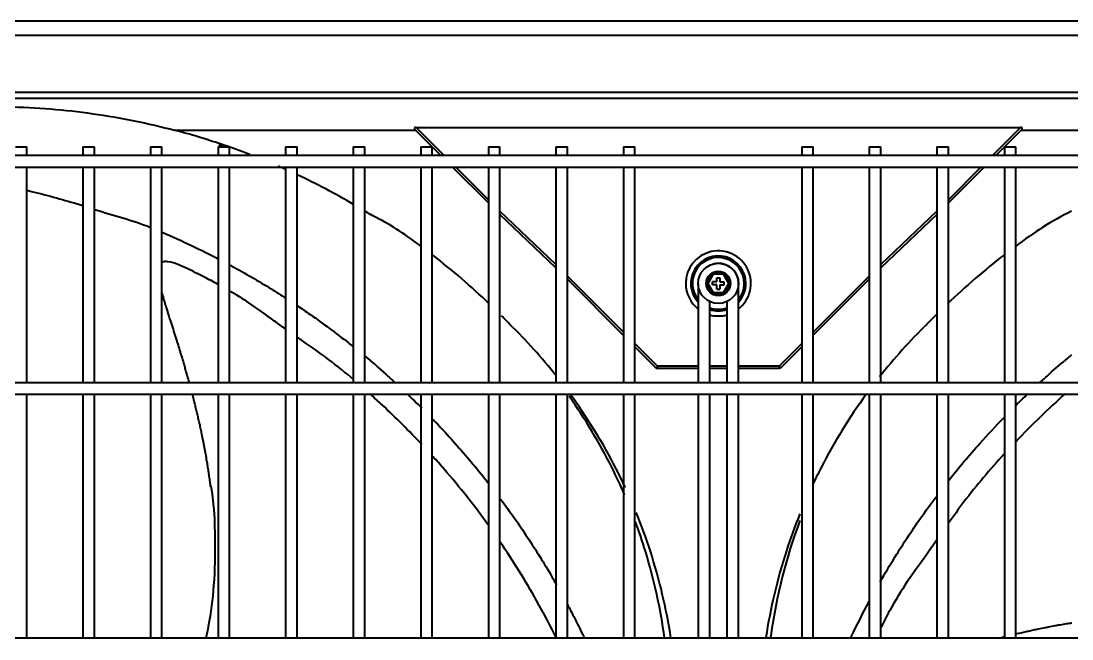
# Model space of a CAD drawing. Extents: x 58467 to 79089, y -33726 to -17391.
# Drawn here: x 78410.26 to 78446.81, y -19819.47 to -19797.97 of the extents above; entities that cross this region are included whole.
import ezdxf

# ---------------------------------------------------------------- set-up
doc = ezdxf.new("R2010")
doc.units = 0
doc.header["$LTSCALE"] = 100
doc.layers.add('+ENTE-ST-DOSEME USTU KONDDRENAJ', color=110, linetype='DOSEMEUSTUKONDENSDRENAJ_LINE', lineweight=40)
doc.linetypes.add('DOSEMEUSTUKONDENSDRENAJ_LINE', pattern='A,300,-40,["CD",Standard,S=15,R=0,X=-35,Y=-7.5],0', length=340)

# ---------------------------------------------------------------- blocks, each defined once
blk = doc.blocks.new('MAGAZA')
at = {"color": 3}
for p, q in [((54067.032, -32499.052, -3.539), (54183.081, -32499.052, -3.539)), ((54183.081, -32499.552, -3.539), (54067.032, -32499.552, -3.539)), ((54072.523, -32501.531, -3.539), (54177.681, -32501.531, -3.539)), ((54177.529, -32501.743, -3.539), (54072.675, -32501.743, -3.539)), ((54115.456, -32503.735, -3.539), (54114.556, -32502.835, -3.539)), ((54114.589, -32502.755, -3.539), (54135.615, -32502.755, -3.539)), ((54115.569, -32503.735, -3.539), (54114.589, -32502.755, -3.539)), ((54135.615, -32502.755, -3.539), (54134.635, -32503.735, -3.539)), ((54135.648, -32502.835, -3.539), (54134.748, -32503.735, -3.539)), ((54106.206, -32502.855, -3.539), (54114.576, -32502.855, -3.539)), ((54135.628, -32502.855, -3.539), (54143.998, -32502.855, -3.539)), ((54100.655, -32503.435, -3.539), (54101.055, -32503.435, -3.539)), ((54101.055, -32503.735, -3.539), (54101.055, -32503.435, -3.539)), ((54103.006, -32503.435, -3.539), (54103.006, -32503.735, -3.539)), ((54103.006, -32503.435, -3.539), (54103.406, -32503.435, -3.539)), ((54103.406, -32503.735, -3.539), (54103.406, -32503.435, -3.539)), ((54105.355, -32503.435, -3.539), (54105.355, -32503.735, -3.539)), ((54105.355, -32503.435, -3.539), (54105.755, -32503.435, -3.539)), ((54105.755, -32503.735, -3.539), (54105.755, -32503.435, -3.539)), ((54107.705, -32503.435, -3.539), (54107.705, -32503.735, -3.539)), ((54107.705, -32503.435, -3.539), (54108.105, -32503.435, -3.539)), ((54108.105, -32503.735, -3.539), (54108.105, -32503.435, -3.539)), ((54110.055, -32503.435, -3.539), (54110.055, -32503.735, -3.539)), ((54110.055, -32503.435, -3.539), (54110.455, -32503.435, -3.539)), ((54110.455, -32503.735, -3.539), (54110.455, -32503.435, -3.539)), ((54112.404, -32503.435, -3.539), (54112.404, -32503.735, -3.539)), ((54112.404, -32503.435, -3.539), (54112.804, -32503.435, -3.539)), ((54112.804, -32503.735, -3.539), (54112.804, -32503.435, -3.539)), ((54114.754, -32503.435, -3.539), (54114.754, -32503.735, -3.539)), ((54114.754, -32503.435, -3.539), (54115.154, -32503.435, -3.539)), ((54115.154, -32503.735, -3.539), (54115.154, -32503.435, -3.539)), ((54117.104, -32503.435, -3.539), (54117.104, -32503.735, -3.539)), ((54117.104, -32503.435, -3.539), (54117.503, -32503.435, -3.539)), ((54117.503, -32503.735, -3.539), (54117.503, -32503.435, -3.539)), ((54119.453, -32503.435, -3.539), (54119.453, -32503.735, -3.539)), ((54119.453, -32503.435, -3.539), (54119.853, -32503.435, -3.539)), ((54119.853, -32503.735, -3.539), (54119.853, -32503.435, -3.539)), ((54121.803, -32503.435, -3.539), (54121.803, -32503.735, -3.539)), ((54121.803, -32503.435, -3.539), (54122.203, -32503.435, -3.539)), ((54122.203, -32503.735, -3.539), (54122.203, -32503.435, -3.539)), ((54128.002, -32503.435, -3.539), (54128.002, -32503.735, -3.539)), ((54128.002, -32503.435, -3.539), (54128.402, -32503.435, -3.539)), ((54128.402, -32503.735, -3.539), (54128.402, -32503.435, -3.539)), ((54130.351, -32503.435, -3.539), (54130.351, -32503.735, -3.539)), ((54130.351, -32503.435, -3.539), (54130.751, -32503.435, -3.539)), ((54130.751, -32503.735, -3.539), (54130.751, -32503.435, -3.539)), ((54132.701, -32503.435, -3.539), (54132.701, -32503.735, -3.539)), ((54132.701, -32503.435, -3.539), (54133.101, -32503.435, -3.539)), ((54133.101, -32503.735, -3.539), (54133.101, -32503.435, -3.539)), ((54135.051, -32503.435, -3.539), (54135.051, -32503.735, -3.539)), ((54135.051, -32503.435, -3.539), (54135.451, -32503.435, -3.539)), ((54135.451, -32503.735, -3.539), (54135.451, -32503.435, -3.539)), ((54177.808, -32503.735, -3.539), (54072.353, -32503.735, -3.539)), ((54072.353, -32504.135, -3.539), (54177.808, -32504.135, -3.539)), ((54101.055, -32511.64, -3.539), (54101.055, -32504.135, -3.539)), ((54103.006, -32504.135, -3.539), (54103.006, -32511.64, -3.539)), ((54103.406, -32511.64, -3.539), (54103.406, -32504.135, -3.539)), ((54105.355, -32504.135, -3.539), (54105.355, -32511.64, -3.539)), ((54105.755, -32511.64, -3.539), (54105.755, -32504.135, -3.539)), ((54107.705, -32504.135, -3.539), (54107.705, -32511.64, -3.539)), ((54108.105, -32511.64, -3.539), (54108.105, -32504.135, -3.539)), ((54110.055, -32504.135, -3.539), (54110.055, -32511.64, -3.539)), ((54110.455, -32511.64, -3.539), (54110.455, -32504.135, -3.539)), ((54112.404, -32504.135, -3.539), (54112.404, -32511.64, -3.539)), ((54112.804, -32511.64, -3.539), (54112.804, -32504.135, -3.539)), ((54114.754, -32504.135, -3.539), (54114.754, -32511.64, -3.539)), ((54115.154, -32511.64, -3.539), (54115.154, -32504.135, -3.539)), ((54117.104, -32505.383, -3.539), (54115.856, -32504.135, -3.539)), ((54117.104, -32505.27, -3.539), (54115.969, -32504.135, -3.539)), ((54117.104, -32504.135, -3.539), (54117.104, -32511.64, -3.539)), ((54117.503, -32511.64, -3.539), (54117.503, -32504.135, -3.539)), ((54119.453, -32504.135, -3.539), (54119.453, -32511.64, -3.539)), ((54119.853, -32511.64, -3.539), (54119.853, -32504.135, -3.539)), ((54121.803, -32504.135, -3.539), (54121.803, -32511.64, -3.539)), ((54122.203, -32511.64, -3.539), (54122.203, -32504.135, -3.539)), ((54128.002, -32504.135, -3.539), (54128.002, -32511.64, -3.539)), ((54128.402, -32511.64, -3.539), (54128.402, -32504.135, -3.539)), ((54130.351, -32504.135, -3.539), (54130.351, -32511.64, -3.539)), ((54130.751, -32511.64, -3.539), (54130.751, -32504.135, -3.539)), ((54132.701, -32504.135, -3.539), (54132.701, -32511.64, -3.539)), ((54134.235, -32504.135, -3.539), (54133.101, -32505.269, -3.539)), ((54134.348, -32504.135, -3.539), (54133.101, -32505.382, -3.539)), ((54133.101, -32511.64, -3.539), (54133.101, -32504.135, -3.539)), ((54135.051, -32504.135, -3.539), (54135.051, -32511.64, -3.539)), ((54135.451, -32511.64, -3.539), (54135.451, -32504.135, -3.539)), ((54119.453, -32507.525, -3.539), (54117.503, -32505.669, -3.539)), ((54132.701, -32505.669, -3.539), (54130.751, -32507.524, -3.539)), ((54119.453, -32507.638, -3.539), (54117.504, -32505.783, -3.539)), ((54132.701, -32505.782, -3.539), (54130.751, -32507.638, -3.539)), ((54121.803, -32509.875, -3.539), (54119.853, -32507.925, -3.539)), ((54124.677, -32508.182, -3.539), (54124.889, -32507.814, -3.539)), ((54124.918, -32507.864, -3.539), (54124.735, -32508.182, -3.539)), ((54124.889, -32507.814, -3.539), (54125.314, -32507.814, -3.539)), ((54124.889, -32507.814, -3.539), (54124.918, -32507.864, -3.539)), ((54125.286, -32507.864, -3.539), (54124.918, -32507.864, -3.539)), ((54125.286, -32507.864, -3.539), (54125.314, -32507.814, -3.539)), ((54125.469, -32508.182, -3.539), (54125.286, -32507.864, -3.539)), ((54125.314, -32507.814, -3.539), (54125.527, -32508.182, -3.539)), ((54130.352, -32507.924, -3.539), (54128.402, -32509.874, -3.539)), ((54121.803, -32509.988, -3.539), (54119.853, -32508.038, -3.539)), ((54124.402, -32508.2, -3.539), (54124.402, -32509.574, -3.539)), ((54124.889, -32508.55, -3.539), (54124.677, -32508.182, -3.539)), ((54124.677, -32508.182, -3.539), (54124.735, -32508.182, -3.539)), ((54124.735, -32508.182, -3.539), (54124.918, -32508.5, -3.539)), ((54125.052, -32508.132, -3.539), (54124.902, -32508.132, -3.539)), ((54124.902, -32508.232, -3.539), (54124.902, -32508.132, -3.539)), ((54125.052, -32508.232, -3.539), (54124.902, -32508.232, -3.539)), ((54125.052, -32507.982, -3.539), (54125.152, -32507.982, -3.539)), ((54125.052, -32508.132, -3.539), (54125.052, -32507.982, -3.539)), ((54125.052, -32508.382, -3.539), (54125.052, -32508.232, -3.539)), ((54125.152, -32507.982, -3.539), (54125.152, -32508.132, -3.539)), ((54125.152, -32508.132, -3.539), (54125.302, -32508.132, -3.539)), ((54125.152, -32508.232, -3.539), (54125.152, -32508.382, -3.539)), ((54125.152, -32508.232, -3.539), (54125.302, -32508.232, -3.539)), ((54125.286, -32508.5, -3.539), (54125.469, -32508.182, -3.539)), ((54125.302, -32508.232, -3.539), (54125.302, -32508.132, -3.539)), ((54125.527, -32508.182, -3.539), (54125.314, -32508.55, -3.539)), ((54125.469, -32508.182, -3.539), (54125.527, -32508.182, -3.539)), ((54125.802, -32509.575, -3.539), (54125.802, -32508.196, -3.539)), ((54130.352, -32508.037, -3.539), (54128.402, -32509.987, -3.539)), ((54124.889, -32508.55, -3.539), (54124.918, -32508.5, -3.539)), ((54125.314, -32508.55, -3.539), (54124.889, -32508.55, -3.539)), ((54124.918, -32508.5, -3.539), (54125.286, -32508.5, -3.539)), ((54125.052, -32508.382, -3.539), (54125.152, -32508.382, -3.539)), ((54125.286, -32508.5, -3.539), (54125.314, -32508.55, -3.539)), ((54124.802, -32509.574, -3.539), (54124.802, -32508.814, -3.539)), ((54125.402, -32508.814, -3.539), (54125.402, -32509.574, -3.539)), ((54125.402, -32509.367, -3.539), (54125.402, -32511.64, -3.539)), ((54125.802, -32511.64, -3.539), (54125.802, -32509.367, -3.539)), ((54124.402, -32509.574, -3.539), (54124.402, -32509.857, -3.539)), ((54124.802, -32509.857, -3.539), (54124.802, -32509.574, -3.539)), ((54124.402, -32509.857, -3.539), (54124.402, -32510.223, -3.539)), ((54124.402, -32509.857, -3.539), (54124.402, -32509.857, -3.539)), ((54124.802, -32510.223, -3.539), (54124.802, -32509.857, -3.539)), ((54125.402, -32509.857, -3.539), (54125.402, -32510.223, -3.539)), ((54125.802, -32510.223, -3.539), (54125.802, -32509.857, -3.539)), ((54122.985, -32511.057, -3.539), (54122.203, -32510.275, -3.539)), ((54122.929, -32511.114, -3.539), (54122.203, -32510.388, -3.539)), ((54124.402, -32510.223, -3.539), (54124.402, -32510.506, -3.539)), ((54124.402, -32510.223, -3.539), (54124.402, -32510.223, -3.539)), ((54124.402, -32510.506, -3.539), (54124.402, -32511.64, -3.539)), ((54124.802, -32510.506, -3.539), (54124.802, -32510.223, -3.539)), ((54124.802, -32511.64, -3.539), (54124.802, -32510.506, -3.539)), ((54128.002, -32510.274, -3.539), (54127.219, -32511.057, -3.539)), ((54128.002, -32510.387, -3.539), (54127.275, -32511.114, -3.539)), ((54122.929, -32511.114, -3.539), (54122.985, -32511.057, -3.539)), ((54124.402, -32511.057, -3.539), (54122.985, -32511.057, -3.539)), ((54122.985, -32511.057, -3.539), (54122.985, -32511.137, -3.539)), ((54124.402, -32511.137, -3.539), (54122.985, -32511.137, -3.539)), ((54125.402, -32511.057, -3.539), (54124.802, -32511.057, -3.539)), ((54125.402, -32511.137, -3.539), (54124.802, -32511.137, -3.539)), ((54127.219, -32511.057, -3.539), (54125.802, -32511.057, -3.539)), ((54127.219, -32511.137, -3.539), (54125.802, -32511.137, -3.539)), ((54127.219, -32511.057, -3.539), (54127.219, -32511.137, -3.539)), ((54127.219, -32511.057, -3.539), (54127.275, -32511.114, -3.539)), ((54184.216, -32511.64, -3.539), (54065.854, -32511.64, -3.539)), ((54065.854, -32512.04, -3.539), (54184.216, -32512.04, -3.539)), ((54101.055, -32520.519, -3.539), (54101.055, -32512.04, -3.539)), ((54103.006, -32512.04, -3.539), (54103.006, -32520.519, -3.539)), ((54103.406, -32520.519, -3.539), (54103.406, -32512.04, -3.539)), ((54105.355, -32512.04, -3.539), (54105.355, -32520.519, -3.539)), ((54105.755, -32520.519, -3.539), (54105.755, -32512.04, -3.539)), ((54107.705, -32512.04, -3.539), (54107.705, -32520.519, -3.539)), ((54108.105, -32520.519, -3.539), (54108.105, -32512.04, -3.539)), ((54110.055, -32512.04, -3.539), (54110.055, -32520.519, -3.539)), ((54110.455, -32520.519, -3.539), (54110.455, -32512.04, -3.539)), ((54112.404, -32512.04, -3.539), (54112.404, -32520.519, -3.539)), ((54112.804, -32520.519, -3.539), (54112.804, -32512.04, -3.539)), ((54114.754, -32512.04, -3.539), (54114.754, -32520.519, -3.539)), ((54115.154, -32520.519, -3.539), (54115.154, -32512.04, -3.539)), ((54117.104, -32512.04, -3.539), (54117.104, -32520.519, -3.539)), ((54117.503, -32520.519, -3.539), (54117.503, -32512.04, -3.539)), ((54119.453, -32512.04, -3.539), (54119.453, -32520.519, -3.539)), ((54119.853, -32520.519, -3.539), (54119.853, -32512.04, -3.539)), ((54121.803, -32512.04, -3.539), (54121.803, -32520.519, -3.539)), ((54122.203, -32520.519, -3.539), (54122.203, -32512.04, -3.539)), ((54124.402, -32512.04, -3.539), (54124.402, -32520.519, -3.539)), ((54124.802, -32520.519, -3.539), (54124.802, -32512.04, -3.539)), ((54125.402, -32512.04, -3.539), (54125.402, -32520.518, -3.539)), ((54125.802, -32520.518, -3.539), (54125.802, -32512.04, -3.539)), ((54128.002, -32512.04, -3.539), (54128.002, -32520.519, -3.539)), ((54128.402, -32520.519, -3.539), (54128.402, -32512.04, -3.539)), ((54130.351, -32512.04, -3.539), (54130.351, -32520.519, -3.539)), ((54130.751, -32520.519, -3.539), (54130.751, -32512.04, -3.539)), ((54132.701, -32512.04, -3.539), (54132.701, -32520.519, -3.539)), ((54133.101, -32520.519, -3.539), (54133.101, -32512.04, -3.539)), ((54135.051, -32512.04, -3.539), (54135.051, -32520.519, -3.539)), ((54135.451, -32520.519, -3.539), (54135.451, -32512.04, -3.539)), ((54184.216, -32520.518, -3.539), (54065.854, -32520.518, -3.539))]:
    blk.add_line(p, q, dxfattribs=at)
for radius in [0.7, 0.425, 0.425]:
    blk.add_circle((54125.102, -32508.182, -3.539), radius, dxfattribs=at)
for centre, radius, start, end in [((54125.102, -32508.182, -3.539), 1.133, 308.1431, 180), ((54125.102, -32508.182, -3.539), 0.956, 0, 222.9805), ((54125.102, -32508.182, -3.539), 0.9, 0, 218.9644), ((54125.102, -32508.182, -3.539), 1.133, 180, 231.8625), ((54125.102, -32508.182, -3.539), 0.9, 321.0412, 0), ((54125.102, -32508.182, -3.539), 0.956, 317.0194, 0), ((54125.102, -32508.182, -3.539), 0.9, 250.5432, 289.4569), ((54125.102, -32508.182, -3.539), 0.956, 251.7356, 288.2642), ((54125.102, -32508.182, -3.539), 1.133, 254.6607, 285.3394), ((54122.985, -32511.057, -3.539), 0.08, 225, 270)]:
    blk.add_arc(centre, radius, start, end, dxfattribs=at)
at = {"color": 3, "extrusion": (0, 0, -1)}
blk.add_arc((-54127.219, -32511.057, 3.539), 0.08, 225, 270, dxfattribs=at)
at = {"color": 3}
for centre, major_axis, start_param, end_param in [((54114.669, -32502.835, -3.539), (0.137, -0.057), 2.356194, 3.926991), ((54135.535, -32502.835, -3.539), (0.137, 0.057), -0.785398, 0.785398)]:
    blk.add_ellipse(centre, major_axis=major_axis, ratio=0.414214, start_param=start_param, end_param=end_param, dxfattribs=at)
for points, knots in [([(54094.406, -32501.955, -3.539), (54095.403, -32501.962, -3.539), (54096.4, -32501.971, -3.539), (54097.896, -32501.991, -3.539), (54098.394, -32501.998, -3.539), (54099.391, -32502.015, -3.539), (54099.889, -32502.022, -3.539), (54100.886, -32502.046, -3.539), (54101.385, -32502.07, -3.539), (54102.375, -32502.151, -3.539), (54102.864, -32502.207, -3.539), (54104.319, -32502.415, -3.539), (54105.271, -32502.608, -3.539), (54106.206, -32502.855, -3.539)], [0, 0, 0, 0, 0.25, 0.25, 0.375, 0.375, 0.5, 0.5, 0.625, 0.625, 0.75, 0.75, 1, 1, 1, 1]), ([(54101.063, -32504.942, -3.539), (54101.611, -32505.072, -3.539), (54102.261, -32505.247, -3.539), (54102.905, -32505.445, -3.539), (54103.009, -32505.477, -3.539)], [0, 0, 0, 0, 0.838104, 1, 1, 1, 1]), ([(54114.779, -32506.898, -3.539), (54114.269, -32506.518, -3.539), (54113.745, -32506.157, -3.539), (54113.076, -32505.828, -3.539), (54112.944, -32505.746, -3.539), (54112.811, -32505.665, -3.539)], [0, 0, 0, 0, 0.803702, 0.803702, 1, 1, 1, 1]), ([(54105.761, -32506.402, -3.539), (54106.113, -32506.553, -3.539), (54106.768, -32506.85, -3.539), (54107.412, -32507.171, -3.539), (54107.711, -32507.326, -3.539)], [0, 0, 0, 0, 0.53182, 1, 1, 1, 1]), ([(54107.706, -32508.215, -3.539), (54107.543, -32508.127, -3.539), (54107.188, -32507.94, -3.539), (54106.725, -32507.708, -3.539), (54106.313, -32507.518, -3.539), (54106.042, -32507.429, -3.539), (54105.849, -32507.421, -3.539), (54105.78, -32507.436, -3.539), (54105.754, -32507.446, -3.539)], [0, 0, 0, 0, 0.264162, 0.571071, 0.733206, 0.891725, 0.957075, 1, 1, 1, 1]), ([(54108.108, -32507.537, -3.539), (54108.134, -32507.551, -3.539), (54108.623, -32507.816, -3.539), (54109.279, -32508.197, -3.539), (54109.895, -32508.587, -3.539), (54110.064, -32508.696, -3.539)], [0, 0, 0, 0, 0.038243, 0.734735, 1, 1, 1, 1]), ([(54125.802, -32508.182, -3.539), (54125.801, -32508.12, -3.539), (54125.787, -32508.007, -3.539), (54125.711, -32507.813, -3.539), (54125.569, -32507.641, -3.539), (54125.381, -32507.531, -3.539), (54125.197, -32507.481, -3.539), (54125.038, -32507.48, -3.539), (54124.937, -32507.509, -3.539), (54124.901, -32507.524, -3.539)], [0, 0, 0, 0, 0.137285, 0.262147, 0.473488, 0.63553, 0.754235, 0.906368, 1, 1, 1, 1]), ([(54105.75, -32508.517, -3.539), (54105.755, -32508.535, -3.539), (54105.771, -32508.59, -3.539), (54105.795, -32508.673, -3.539), (54105.826, -32508.78, -3.539), (54105.855, -32508.875, -3.539), (54105.884, -32508.972, -3.539), (54105.915, -32509.071, -3.539), (54105.951, -32509.186, -3.539), (54105.988, -32509.304, -3.539), (54106.021, -32509.409, -3.539), (54106.055, -32509.515, -3.539), (54106.094, -32509.638, -3.539), (54106.134, -32509.764, -3.539), (54106.173, -32509.887, -3.539), (54106.213, -32510.015, -3.539), (54106.254, -32510.145, -3.539), (54106.296, -32510.277, -3.539), (54106.337, -32510.411, -3.539), (54106.379, -32510.548, -3.539), (54106.421, -32510.686, -3.539), (54106.463, -32510.824, -3.539), (54106.509, -32510.98, -3.539), (54106.555, -32511.137, -3.539), (54106.596, -32511.278, -3.539), (54106.641, -32511.437, -3.539), (54106.673, -32511.552, -3.539), (54106.695, -32511.631, -3.539), (54106.697, -32511.639, -3.539)], [0, 0, 0, 0, 0.021221, 0.066801, 0.097188, 0.142768, 0.173155, 0.203541, 0.249122, 0.294702, 0.325088, 0.355475, 0.401055, 0.446635, 0.477022, 0.522602, 0.568182, 0.598569, 0.644149, 0.689729, 0.720116, 0.765696, 0.811276, 0.856856, 0.902436, 0.932823, 0.993597, 1, 1, 1, 1]), ([(54110.059, -32509.772, -3.539), (54109.93, -32509.681, -3.539), (54109.503, -32509.38, -3.539), (54108.872, -32508.908, -3.539), (54108.337, -32508.576, -3.539), (54108.111, -32508.444, -3.539)], [0, 0, 0, 0, 0.202389, 0.669659, 1, 1, 1, 1]), ([(54110.457, -32508.955, -3.539), (54110.608, -32509.056, -3.539), (54111.213, -32509.47, -3.539), (54111.863, -32509.953, -3.539), (54112.355, -32510.342, -3.539), (54112.414, -32510.389, -3.539)], [0, 0, 0, 0, 0.224879, 0.906883, 1, 1, 1, 1]), ([(54112.429, -32511.535, -3.539), (54112.142, -32511.292, -3.539), (54111.505, -32510.779, -3.539), (54110.829, -32510.308, -3.539), (54110.463, -32510.053, -3.539)], [0, 0, 0, 0, 0.462065, 1, 1, 1, 1]), ([(54112.81, -32510.711, -3.539), (54113.055, -32510.914, -3.539), (54113.403, -32511.213, -3.539), (54113.742, -32511.521, -3.539), (54113.844, -32511.616, -3.539)], [0, 0, 0, 0, 0.695118, 1, 1, 1, 1]), ([(54136.299, -32511.614, -3.539), (54136.403, -32511.52, -3.539), (54136.718, -32511.237, -3.539), (54137.085, -32510.92, -3.539), (54137.351, -32510.7, -3.539), (54137.398, -32510.661, -3.539)], [0, 0, 0, 0, 0.288093, 0.872679, 1, 1, 1, 1]), ([(54106.805, -32512.04, -3.539), (54106.806, -32512.044, -3.539), (54106.826, -32512.121, -3.539), (54106.856, -32512.235, -3.539), (54106.898, -32512.403, -3.539), (54106.935, -32512.555, -3.539), (54106.977, -32512.727, -3.539), (54107.017, -32512.9, -3.539), (54107.056, -32513.074, -3.539), (54107.094, -32513.246, -3.539), (54107.135, -32513.438, -3.539), (54107.17, -32513.612, -3.539), (54107.208, -32513.805, -3.539), (54107.237, -32513.96, -3.539), (54107.272, -32514.155, -3.539), (54107.303, -32514.331, -3.539), (54107.335, -32514.528, -3.539), (54107.363, -32514.708, -3.539), (54107.389, -32514.889, -3.539), (54107.414, -32515.072, -3.539), (54107.43, -32515.193, -3.539), (54107.438, -32515.253, -3.539)], [0, 0, 0, 0, 0.003613, 0.076073, 0.112302, 0.166647, 0.220991, 0.275335, 0.32968, 0.384024, 0.438368, 0.510827, 0.547057, 0.619516, 0.655746, 0.728205, 0.782549, 0.836893, 0.891238, 0.945582, 1, 1, 1, 1]), ([(54114.79, -32513.782, -3.539), (54114.349, -32513.314, -3.539), (54113.756, -32512.725, -3.539), (54113.133, -32512.152, -3.539), (54112.992, -32512.026, -3.539)], [0, 0, 0, 0, 0.777017, 1, 1, 1, 1]), ([(54121.841, -32515.532, -3.539), (54121.704, -32515.216, -3.539), (54121.559, -32514.904, -3.539), (54120.971, -32513.728, -3.539), (54120.472, -32512.898, -3.539), (54119.91, -32512.106, -3.539)], [0, 0, 0, 0, 0.260427, 0.260427, 1, 1, 1, 1]), ([(54121.869, -32515.286, -3.539), (54121.767, -32515.066, -3.539), (54121.66, -32514.847, -3.539), (54121.085, -32513.723, -3.539), (54120.543, -32512.844, -3.539), (54119.942, -32512.021, -3.539)], [0, 0, 0, 0, 0.192969, 0.192969, 1, 1, 1, 1]), ([(54130.248, -32512.038, -3.539), (54129.658, -32512.848, -3.539), (54129.131, -32513.704, -3.539), (54128.568, -32514.8, -3.539), (54128.472, -32514.996, -3.539), (54128.379, -32515.193, -3.539)], [0, 0, 0, 0, 0.823029, 0.823029, 1, 1, 1, 1]), ([(54115.169, -32512.904, -3.539), (54115.241, -32512.978, -3.539), (54115.508, -32513.256, -3.539), (54115.956, -32513.747, -3.539), (54116.504, -32514.381, -3.539), (54116.888, -32514.853, -3.539), (54117.091, -32515.112, -3.539), (54117.123, -32515.153, -3.539)], [0, 0, 0, 0, 0.10453, 0.387673, 0.668723, 0.947676, 1, 1, 1, 1]), ([(54133.083, -32515.075, -3.539), (54133.095, -32515.06, -3.539), (54133.451, -32514.608, -3.539), (54134.085, -32513.846, -3.539), (54134.753, -32513.142, -3.539), (54135.04, -32512.843, -3.539)], [0, 0, 0, 0, 0.019072, 0.581193, 1, 1, 1, 1]), ([(54135.044, -32514.115, -3.539), (54134.556, -32514.646, -3.539), (54133.883, -32515.433, -3.539), (54133.277, -32516.283, -3.539), (54133.098, -32516.537, -3.539)], [0, 0, 0, 0, 0.70386, 1, 1, 1, 1]), ([(54117.119, -32516.61, -3.539), (54116.636, -32515.937, -3.539), (54116, -32515.128, -3.539), (54115.307, -32514.345, -3.539), (54115.177, -32514.202, -3.539)], [0, 0, 0, 0, 0.816114, 1, 1, 1, 1]), ([(54107.444, -32515.201, -3.539), (54107.45, -32515.231, -3.539), (54107.568, -32515.844, -3.539), (54107.604, -32517.014, -3.539), (54107.586, -32518.627, -3.539), (54107.436, -32519.778, -3.539), (54107.312, -32520.386, -3.539), (54107.282, -32520.521, -3.539)], [0, 0, 0, 0, 0.017033, 0.353101, 0.655124, 0.923021, 1, 1, 1, 1]), ([(54130.726, -32518.567, -3.539), (54130.893, -32518.275, -3.539), (54131.342, -32517.522, -3.539), (54131.994, -32516.536, -3.539), (54132.491, -32515.852, -3.539), (54132.674, -32515.608, -3.539)], [0, 0, 0, 0, 0.284794, 0.741705, 1, 1, 1, 1]), ([(54117.531, -32515.687, -3.539), (54117.694, -32515.906, -3.539), (54118.012, -32516.346, -3.539), (54118.469, -32517.017, -3.539), (54118.904, -32517.697, -3.539), (54119.236, -32518.248, -3.539), (54119.423, -32518.573, -3.539), (54119.477, -32518.667, -3.539)], [0, 0, 0, 0, 0.229373, 0.457693, 0.68426, 0.909075, 1, 1, 1, 1]), ([(54123.452, -32520.515, -3.539), (54123.294, -32519.489, -3.539), (54123.054, -32518.476, -3.539), (54122.59, -32517.042, -3.539), (54122.425, -32516.591, -3.539), (54122.244, -32516.146, -3.539)], [0, 0, 0, 0, 0.681342, 0.681342, 1, 1, 1, 1]), ([(54127.94, -32516.196, -3.539), (54127.768, -32516.622, -3.539), (54127.611, -32517.053, -3.539), (54127.152, -32518.472, -3.539), (54126.912, -32519.48, -3.539), (54126.753, -32520.512, -3.539)], [0, 0, 0, 0, 0.306385, 0.306385, 1, 1, 1, 1]), ([(54123.23, -32520.517, -3.539), (54123.092, -32519.498, -3.539), (54122.873, -32518.493, -3.539), (54122.463, -32517.158, -3.539), (54122.346, -32516.815, -3.539), (54122.22, -32516.474, -3.539)], [0, 0, 0, 0, 0.742253, 0.742253, 1, 1, 1, 1]), ([(54127.941, -32516.429, -3.539), (54127.457, -32517.721, -3.539), (54127.119, -32519.058, -3.539), (54126.922, -32520.463, -3.539), (54126.919, -32520.489, -3.539), (54126.915, -32520.515, -3.539)], [0, 0, 0, 0, 0.981495, 0.981495, 1, 1, 1, 1]), ([(54119.486, -32520.552, -3.539), (54119.266, -32520.105, -3.539), (54118.668, -32518.971, -3.539), (54117.975, -32517.852, -3.539), (54117.519, -32517.183, -3.539)], [0, 0, 0, 0, 0.392123, 1, 1, 1, 1]), ([(54132.703, -32517.105, -3.539), (54132.574, -32517.289, -3.539), (54132.236, -32517.773, -3.539), (54131.644, -32518.565, -3.539), (54131.146, -32519.399, -3.539), (54130.859, -32519.944, -3.539), (54130.758, -32520.142, -3.539), (54130.751, -32520.155, -3.539)], [0, 0, 0, 0, 0.188637, 0.492926, 0.817568, 0.9884, 1, 1, 1, 1]), ([(54129.71, -32520.504, -3.539), (54129.715, -32520.494, -3.539), (54129.917, -32520.07, -3.539), (54130.13, -32519.651, -3.539), (54130.347, -32519.247, -3.539)], [0, 0, 0, 0, 0.023633, 1, 1, 1, 1]), ([(54119.855, -32519.353, -3.539), (54119.929, -32519.493, -3.539), (54120.123, -32519.864, -3.539), (54120.314, -32520.249, -3.539), (54120.431, -32520.494, -3.539), (54120.435, -32520.504, -3.539)], [0, 0, 0, 0, 0.36828, 0.975008, 1, 1, 1, 1]), ([(54135.448, -32520.376, -3.539), (54135.479, -32520.369, -3.539), (54135.568, -32520.348, -3.539), (54135.715, -32520.313, -3.539), (54135.889, -32520.274, -3.539), (54136.061, -32520.236, -3.539), (54136.253, -32520.196, -3.539), (54136.427, -32520.16, -3.539), (54136.62, -32520.122, -3.539), (54136.775, -32520.093, -3.539), (54136.97, -32520.058, -3.539), (54137.146, -32520.028, -3.539), (54137.303, -32520.002, -3.539), (54137.381, -32519.99, -3.539), (54137.4, -32519.987, -3.539)], [0, 0, 0, 0, 0.04892, 0.138223, 0.227526, 0.316829, 0.406131, 0.525202, 0.584737, 0.703807, 0.763342, 0.882413, 0.971716, 1, 1, 1, 1])]:
    blk.add_open_spline(points, degree=3, knots=knots, dxfattribs=at)
for points in [[(54107.811, -32503.337, -3.539), (54107.281, -32503.159, -3.539), (54106.746, -32502.998, -3.539), (54106.206, -32502.855, -3.539)], [(54107.855, -32503.416, -3.539), (54107.815, -32503.402, -3.539), (54107.776, -32503.389, -3.539), (54107.736, -32503.376, -3.539)], [(54108.811, -32503.698, -3.539), (54108.481, -32503.571, -3.539), (54108.148, -32503.451, -3.539), (54107.811, -32503.337, -3.539)], [(54110.064, -32504.221, -3.539), (54109.977, -32504.181, -3.539), (54109.89, -32504.143, -3.539), (54109.802, -32504.104, -3.539)], [(54112.42, -32505.432, -3.539), (54111.78, -32505.059, -3.539), (54111.125, -32504.715, -3.539), (54110.456, -32504.401, -3.539)], [(54103.414, -32505.607, -3.539), (54104.07, -32505.824, -3.539), (54104.718, -32505.969, -3.539), (54105.357, -32506.232, -3.539)], [(54137.382, -32505.672, -3.539), (54136.709, -32505.987, -3.539), (54136.059, -32506.425, -3.539), (54135.432, -32506.893, -3.539)], [(54117.133, -32508.888, -3.539), (54116.507, -32508.29, -3.539), (54115.852, -32507.725, -3.539), (54115.169, -32507.195, -3.539)], [(54135.049, -32507.184, -3.539), (54134.36, -32507.718, -3.539), (54133.699, -32508.288, -3.539), (54133.066, -32508.894, -3.539)], [(54117.854, -32509.606, -3.539), (54117.759, -32509.507, -3.539), (54117.663, -32509.409, -3.539), (54117.566, -32509.312, -3.539)], [(54132.681, -32509.27, -3.539), (54132.57, -32509.381, -3.539), (54132.46, -32509.493, -3.539), (54132.35, -32509.606, -3.539)], [(54119.463, -32511.393, -3.539), (54118.966, -32510.767, -3.539), (54118.429, -32510.171, -3.539), (54117.854, -32509.606, -3.539)], [(54132.35, -32509.606, -3.539), (54131.762, -32510.183, -3.539), (54131.216, -32510.791, -3.539), (54130.712, -32511.428, -3.539)], [(54114.278, -32512.024, -3.539), (54114.45, -32512.188, -3.539), (54114.621, -32512.353, -3.539), (54114.792, -32512.518, -3.539)], [(54137.162, -32512.023, -3.539), (54136.574, -32512.547, -3.539), (54136.001, -32513.104, -3.539), (54135.444, -32513.688, -3.539)], [(54135.447, -32512.426, -3.539), (54135.585, -32512.29, -3.539), (54135.724, -32512.155, -3.539), (54135.864, -32512.021, -3.539)], [(54134.884, -32520.518, -3.539), (54134.949, -32520.501, -3.539), (54135.015, -32520.484, -3.539), (54135.082, -32520.467, -3.539)]]:
    blk.add_open_spline(points, degree=3, dxfattribs=at)

msp = doc.modelspace()

# ---------------------------------------------------------------- block references
at = {"layer": '+ENTE-ST-DOSEME USTU KONDDRENAJ', "color": 3, "linetype": 'Continuous'}
msp.add_blockref('MAGAZA', (24309.411, 12701.082), dxfattribs=at)

doc.saveas('drawing.dxf')
